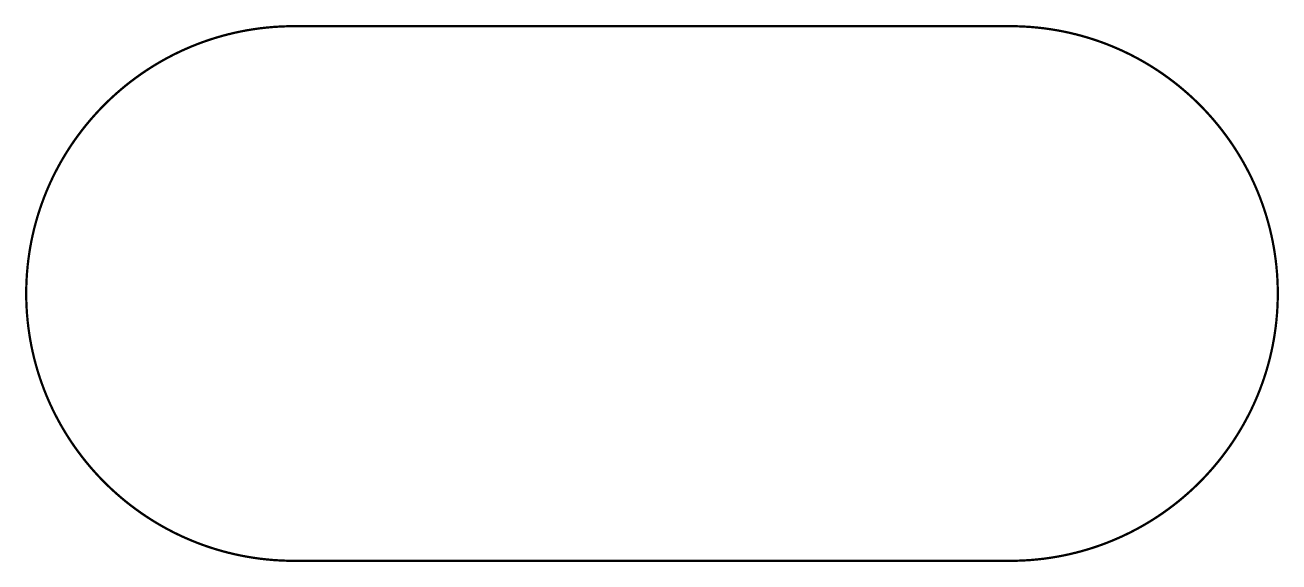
# Model space of a CAD drawing. Extents: x 0.05 to 5.58, y 0.05 to 2.42.
import ezdxf

# ---------------------------------------------------------------- set-up
doc = ezdxf.new("R2010")
doc.units = 0
doc.header["$LTSCALE"] = 0.166667
doc.layers.add('FOREGROUND', color=7, linetype='CONTINUOUS')

msp = doc.modelspace()

# ---------------------------------------------------------------- linework, layer by layer
at = {"layer": 'FOREGROUND', "linetype": 'CONTINUOUS', "const_width": 0.01}
msp.add_lwpolyline([(4.39, 0.05), (4.419989, 0.050397), (4.449793, 0.051534), (4.479403, 0.053402), (4.508811, 0.055992), (4.538008, 0.059296), (4.566985, 0.063305), (4.595733, 0.068009), (4.624243, 0.073401), (4.652507, 0.07947), (4.680516, 0.08621), (4.70826, 0.09361), (4.735732, 0.101662), (4.762921, 0.110356), (4.789821, 0.119686), (4.816421, 0.12964), (4.842712, 0.140211), (4.868687, 0.15139), (4.894336, 0.163168), (4.919651, 0.175536), (4.944622, 0.188485), (4.969241, 0.202007), (4.993498, 0.216093), (5.017386, 0.230733), (5.040896, 0.24592), (5.064018, 0.261643), (5.086743, 0.277896), (5.109064, 0.294668), (5.13097, 0.311951), (5.152454, 0.329735), (5.173506, 0.348014), (5.194118, 0.366776), (5.214281, 0.386014), (5.233986, 0.405719), (5.253224, 0.425882), (5.271986, 0.446494), (5.290265, 0.467546), (5.308049, 0.48903), (5.325332, 0.510936), (5.342104, 0.533257), (5.358357, 0.555982), (5.37408, 0.579104), (5.389267, 0.602614), (5.403907, 0.626502), (5.417993, 0.650759), (5.431515, 0.675378), (5.444464, 0.700349), (5.456832, 0.725664), (5.46861, 0.751313), (5.479789, 0.777288), (5.49036, 0.803579), (5.500314, 0.830179), (5.509644, 0.857079), (5.518338, 0.884268), (5.52639, 0.91174), (5.53379, 0.939484), (5.54053, 0.967493), (5.546599, 0.995757), (5.551991, 1.024267), (5.556695, 1.053015), (5.560704, 1.081992), (5.564008, 1.111189), (5.566598, 1.140597), (5.568466, 1.170207), (5.569603, 1.200011), (5.57, 1.23), (5.57, 1.23), (5.569603, 1.259993), (5.568466, 1.289801), (5.566597, 1.319415), (5.564006, 1.348827), (5.560702, 1.378027), (5.556692, 1.407007), (5.551987, 1.435759), (5.546594, 1.464272), (5.540522, 1.492539), (5.533781, 1.520551), (5.52638, 1.548299), (5.518326, 1.575773), (5.509629, 1.602966), (5.500298, 1.629868), (5.490341, 1.65647), (5.479767, 1.682765), (5.468586, 1.708742), (5.456805, 1.734393), (5.444435, 1.75971), (5.431482, 1.784683), (5.417957, 1.809304), (5.403869, 1.833564), (5.389225, 1.857454), (5.374035, 1.880964), (5.358308, 1.904088), (5.342052, 1.926815), (5.325276, 1.949136), (5.30799, 1.971044), (5.290201, 1.992529), (5.271919, 2.013582), (5.253153, 2.034195), (5.233911, 2.054358), (5.214202, 2.074063), (5.194035, 2.093302), (5.173419, 2.112064), (5.152362, 2.130342), (5.130874, 2.148127), (5.108963, 2.165409), (5.086638, 2.182181), (5.063908, 2.198433), (5.040782, 2.214156), (5.017268, 2.229341), (4.993376, 2.24398), (4.969114, 2.258065), (4.94449, 2.271585), (4.919515, 2.284533), (4.894196, 2.296899), (4.868542, 2.308675), (4.842563, 2.319851), (4.816267, 2.33042), (4.789662, 2.340372), (4.762758, 2.349698), (4.735564, 2.35839), (4.708088, 2.366439), (4.680339, 2.373835), (4.652326, 2.380571), (4.624058, 2.386637), (4.595543, 2.392025), (4.566791, 2.396725), (4.53781, 2.400729), (4.508609, 2.404028), (4.479197, 2.406614), (4.449582, 2.408477), (4.419774, 2.409609), (4.389781, 2.41), (1.229781, 2.41), (1.199797, 2.409598), (1.169997, 2.408456), (1.14039, 2.406583), (1.110986, 2.403987), (1.081794, 2.400679), (1.052821, 2.396666), (1.024078, 2.391957), (0.995572, 2.386562), (0.967312, 2.380488), (0.939308, 2.373745), (0.911568, 2.366342), (0.884101, 2.358287), (0.856916, 2.349589), (0.830021, 2.340257), (0.803425, 2.3303), (0.777138, 2.319727), (0.751168, 2.308545), (0.725523, 2.296766), (0.700213, 2.284396), (0.675247, 2.271445), (0.650632, 2.257921), (0.626379, 2.243834), (0.602496, 2.229193), (0.578991, 2.214005), (0.555873, 2.19828), (0.533152, 2.182027), (0.510836, 2.165255), (0.488934, 2.147972), (0.467454, 2.130187), (0.446406, 2.111909), (0.425798, 2.093146), (0.40564, 2.073908), (0.385939, 2.054204), (0.366705, 2.034042), (0.347946, 2.01343), (0.329672, 1.992379), (0.311891, 1.970896), (0.294612, 1.948991), (0.277843, 1.926671), (0.261595, 1.903947), (0.245874, 1.880827), (0.230691, 1.857319), (0.216054, 1.833433), (0.201971, 1.809177), (0.188453, 1.78456), (0.175506, 1.759591), (0.163141, 1.734279), (0.151366, 1.708632), (0.14019, 1.68266), (0.129621, 1.656371), (0.119669, 1.629774), (0.110342, 1.602877), (0.101649, 1.57569), (0.093599, 1.548221), (0.086201, 1.52048), (0.079463, 1.492475), (0.073395, 1.464214), (0.068005, 1.435707), (0.063301, 1.406963), (0.059294, 1.377989), (0.055991, 1.348796), (0.053401, 1.319392), (0.051533, 1.289785), (0.050397, 1.259985), (0.05, 1.23), (0.05, 1.23), (0.050397, 1.200011), (0.051534, 1.170207), (0.053402, 1.140597), (0.055992, 1.111189), (0.059296, 1.081992), (0.063305, 1.053015), (0.068009, 1.024267), (0.073401, 0.995757), (0.07947, 0.967493), (0.08621, 0.939484), (0.09361, 0.91174), (0.101662, 0.884268), (0.110356, 0.857079), (0.119686, 0.830179), (0.12964, 0.803579), (0.140211, 0.777288), (0.15139, 0.751313), (0.163168, 0.725664), (0.175536, 0.700349), (0.188485, 0.675378), (0.202007, 0.650759), (0.216093, 0.626502), (0.230733, 0.602614), (0.24592, 0.579104), (0.261643, 0.555982), (0.277896, 0.533257), (0.294668, 0.510936), (0.311951, 0.48903), (0.329735, 0.467546), (0.348014, 0.446494), (0.366776, 0.425882), (0.386014, 0.405719), (0.405719, 0.386014), (0.425882, 0.366776), (0.446494, 0.348014), (0.467546, 0.329735), (0.48903, 0.311951), (0.510936, 0.294668), (0.533257, 0.277896), (0.555982, 0.261643), (0.579104, 0.24592), (0.602614, 0.230733), (0.626502, 0.216093), (0.650759, 0.202007), (0.675378, 0.188485), (0.700349, 0.175536), (0.725664, 0.163168), (0.751313, 0.15139), (0.777288, 0.140211), (0.803579, 0.12964), (0.830179, 0.119686), (0.857079, 0.110356), (0.884268, 0.101662), (0.91174, 0.09361), (0.939484, 0.08621), (0.967493, 0.07947), (0.995757, 0.073401), (1.024267, 0.068009), (1.053015, 0.063305), (1.081992, 0.059296), (1.111189, 0.055992), (1.140597, 0.053402), (1.170207, 0.051534), (1.200011, 0.050397), (1.23, 0.05)], close=True, dxfattribs=at)

doc.saveas('drawing.dxf')
